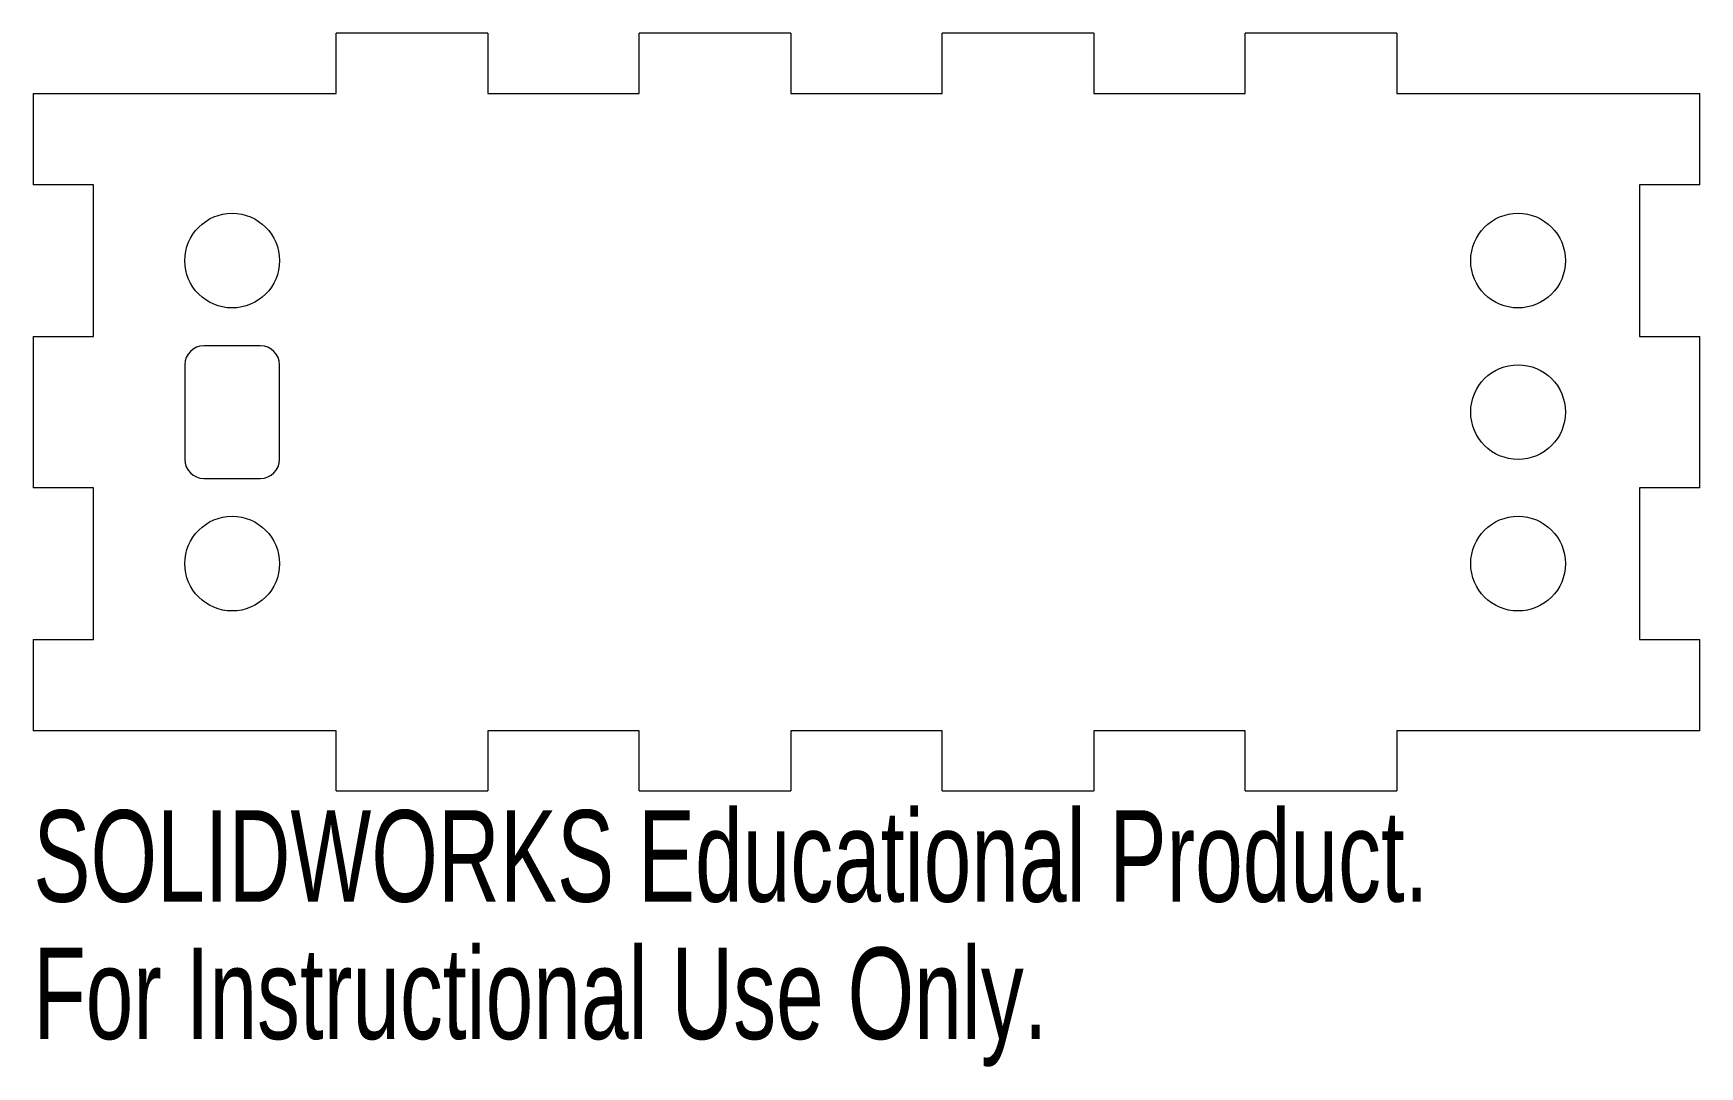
# Model space of a CAD drawing. Header units: millimetres. Extents: x 0 to 88, y -54.6 to 0.
import ezdxf

# ---------------------------------------------------------------- set-up
doc = ezdxf.new("R2010")
doc.units = ezdxf.units.MM
doc.styles.add('SLDTEXTSTYLE0', font='TXT', dxfattribs={"width": 0.7})

msp = doc.modelspace()

# ---------------------------------------------------------------- linework, layer by layer
at = {"color": 7, "linetype": 'Continuous', "lineweight": 15}
for p, q in [((24, 0), (16, 0)), ((16, -3.175), (16, 0)), ((24, 0), (24, -3.175)), ((40, 0), (32, 0)), ((32, -3.175), (32, 0)), ((40, 0), (40, -3.175)), ((56, 0), (48, 0)), ((48, -3.175), (48, 0)), ((56, 0), (56, -3.175)), ((72, 0), (64, 0)), ((64, -3.175), (64, 0)), ((72, 0), (72, -3.175)), ((0, -3.175), (16, -3.175)), ((0, -3.175), (0, -8)), ((24, -3.175), (32, -3.175)), ((40, -3.175), (48, -3.175)), ((56, -3.175), (64, -3.175)), ((72, -3.175), (88, -3.175)), ((88, -8), (88, -3.175)), ((3.175, -8), (0, -8)), ((3.175, -16), (3.175, -8)), ((84.825, -8), (84.825, -16)), ((88, -8), (84.825, -8)), ((0, -16), (3.175, -16)), ((0, -16), (0, -24)), ((12, -16.5), (9, -16.5)), ((84.825, -16), (88, -16)), ((88, -24), (88, -16)), ((8, -17.5), (8, -22.5)), ((13, -22.5), (13, -17.5)), ((9, -23.5), (12, -23.5)), ((3.175, -24), (0, -24)), ((3.175, -32), (3.175, -24)), ((84.825, -24), (84.825, -32)), ((88, -24), (84.825, -24)), ((0, -32), (3.175, -32)), ((0, -32), (0, -36.825)), ((84.825, -32), (88, -32)), ((88, -36.825), (88, -32)), ((16, -36.825), (0, -36.825)), ((16, -40), (16, -36.825)), ((24, -36.825), (24, -40)), ((32, -36.825), (24, -36.825)), ((32, -40), (32, -36.825)), ((40, -36.825), (40, -40)), ((48, -36.825), (40, -36.825)), ((48, -40), (48, -36.825)), ((56, -36.825), (56, -40)), ((64, -36.825), (56, -36.825)), ((64, -40), (64, -36.825)), ((72, -36.825), (72, -40)), ((88, -36.825), (72, -36.825)), ((16, -40), (24, -40)), ((32, -40), (40, -40)), ((48, -40), (56, -40)), ((64, -40), (72, -40))]:
    msp.add_line(p, q, dxfattribs=at)
for centre in [(10.5, -12), (78.41, -12), (78.41, -20), (10.5, -28), (78.41, -28)]:
    msp.add_circle(centre, 2.5, dxfattribs=at)
for centre, start, end in [((9, -17.5), 90, 180), ((12, -17.5), 0, 90), ((9, -22.5), 180, 270), ((12, -22.5), 270, 0)]:
    msp.add_arc(centre, 1, start, end, dxfattribs=at)

# ---------------------------------------------------------------- texts
at = {"color": 7, "linetype": 'Continuous', "char_height": 4.83362, "attachment_point": 1, "style": 'SLDTEXTSTYLE0'}
for s, insert in [('SOLIDWORKS Educational Product.', (0, -41.02)), ('For Instructional Use Only.', (0, -48.27))]:
    msp.add_mtext(s, dxfattribs=dict(at, insert=insert))

doc.saveas('drawing.dxf')
